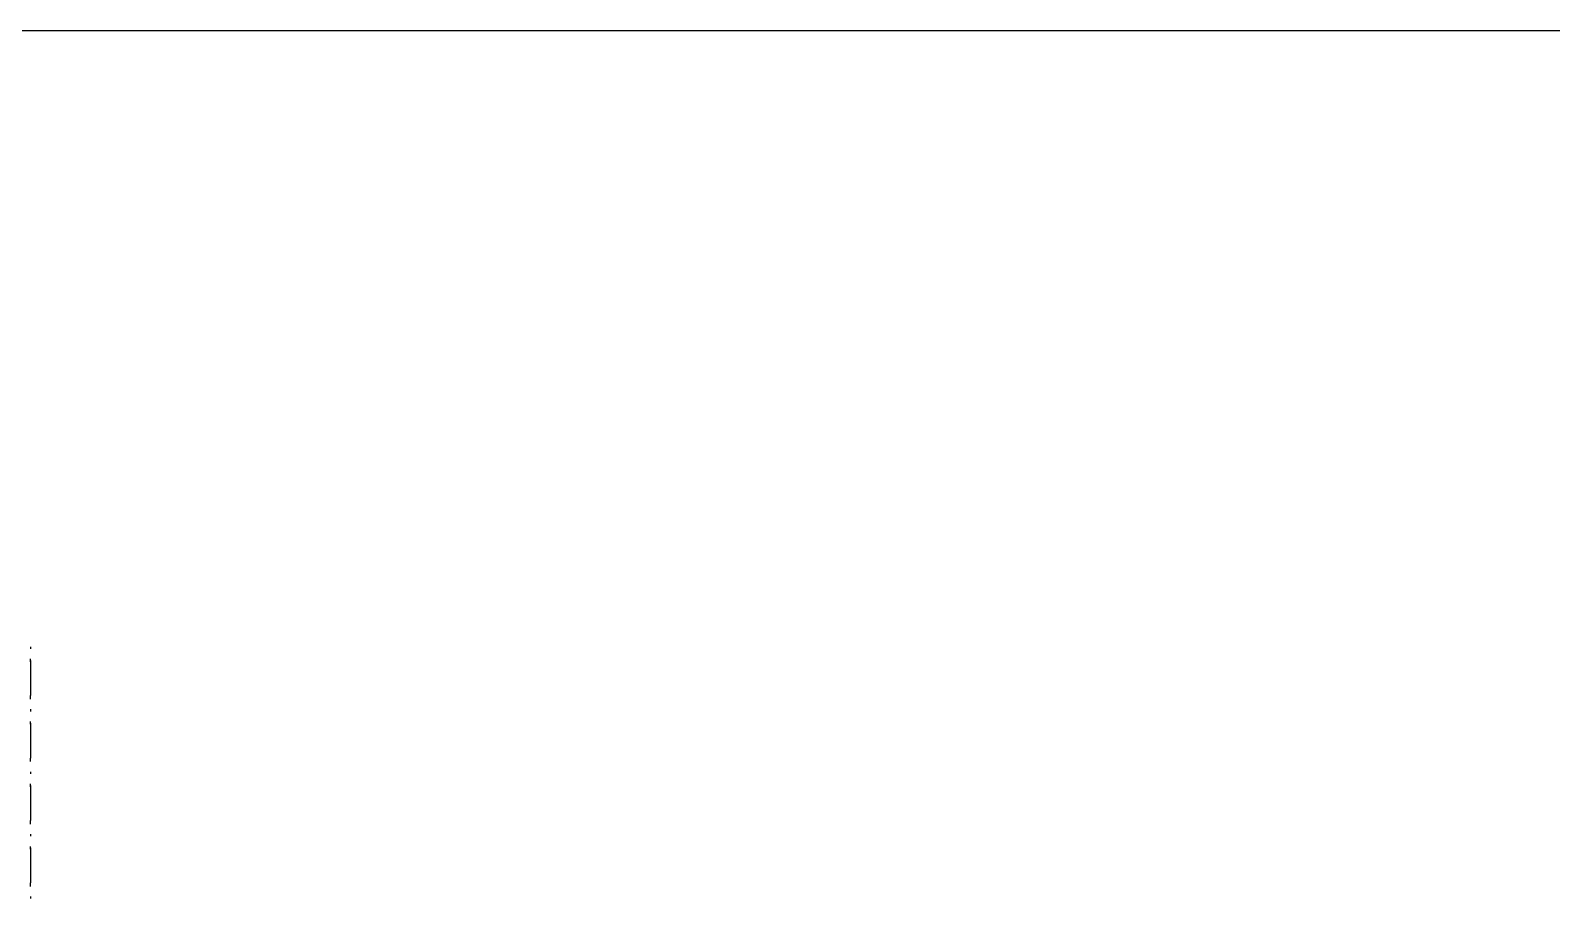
# Model space of a CAD drawing. Header units: millimetres. Extents: x 12827 to 13247, y 6457 to 7051.
# Drawn here: x 13136.41 to 13146.91, y 6842.98 to 6848.97 of the extents above; entities that cross this region are included whole.
import ezdxf

# ---------------------------------------------------------------- set-up
doc = ezdxf.new("R2010")
doc.units = ezdxf.units.MM
doc.header["$LTSCALE"] = 10
doc.layers.add('DWG', color=7, linetype='Continuous')

# ---------------------------------------------------------------- blocks, each defined once
blk = doc.blocks.new('A$C01502591')
at = {"layer": 'DWG'}
for p, q in [((246.991, 257.064), (270.991, 257.064)), ((255.99, 252.809), (255.99, 252.803)), ((255.99, 252.803), (255.99, 252.796)), ((255.991, 252.715), (255.991, 252.474)), ((255.991, 252.46), (255.991, 252.474)), ((255.99, 252.379), (255.99, 252.372)), ((255.99, 252.372), (255.99, 252.365)), ((255.991, 252.284), (255.991, 252.043)), ((255.991, 252.029), (255.991, 252.043)), ((255.99, 251.948), (255.99, 251.941)), ((255.99, 251.941), (255.99, 251.934)), ((255.991, 251.853), (255.991, 251.612)), ((255.991, 251.598), (255.991, 251.612)), ((255.99, 251.517), (255.99, 251.51)), ((255.99, 251.51), (255.99, 251.503)), ((255.991, 251.423), (255.991, 251.181)), ((255.991, 251.167), (255.991, 251.181)), ((255.99, 251.087), (255.99, 251.079)), ((255.99, 251.079), (255.99, 251.073))]:
    blk.add_line(p, q, dxfattribs=at)
for centre, start, end in [((251.19, 252.701), 0.0667, 0.3016), ((251.19, 252.474), 359.6984, 359.9333), ((251.19, 252.27), 0.0667, 0.3016), ((251.19, 252.043), 359.6984, 359.9333), ((251.19, 251.839), 0.0667, 0.3016), ((251.19, 251.612), 359.6984, 359.9333), ((251.19, 251.408), 0.0667, 0.3016), ((251.19, 251.181), 359.6984, 359.9333)]:
    blk.add_arc(centre, 4.801, start, end, dxfattribs=at)

msp = doc.modelspace()

# ---------------------------------------------------------------- block references
at = {"layer": 'DWG'}
msp.add_blockref('A$C01502591', (12880.41944, 6591.90855), dxfattribs=at)

doc.saveas('drawing.dxf')
